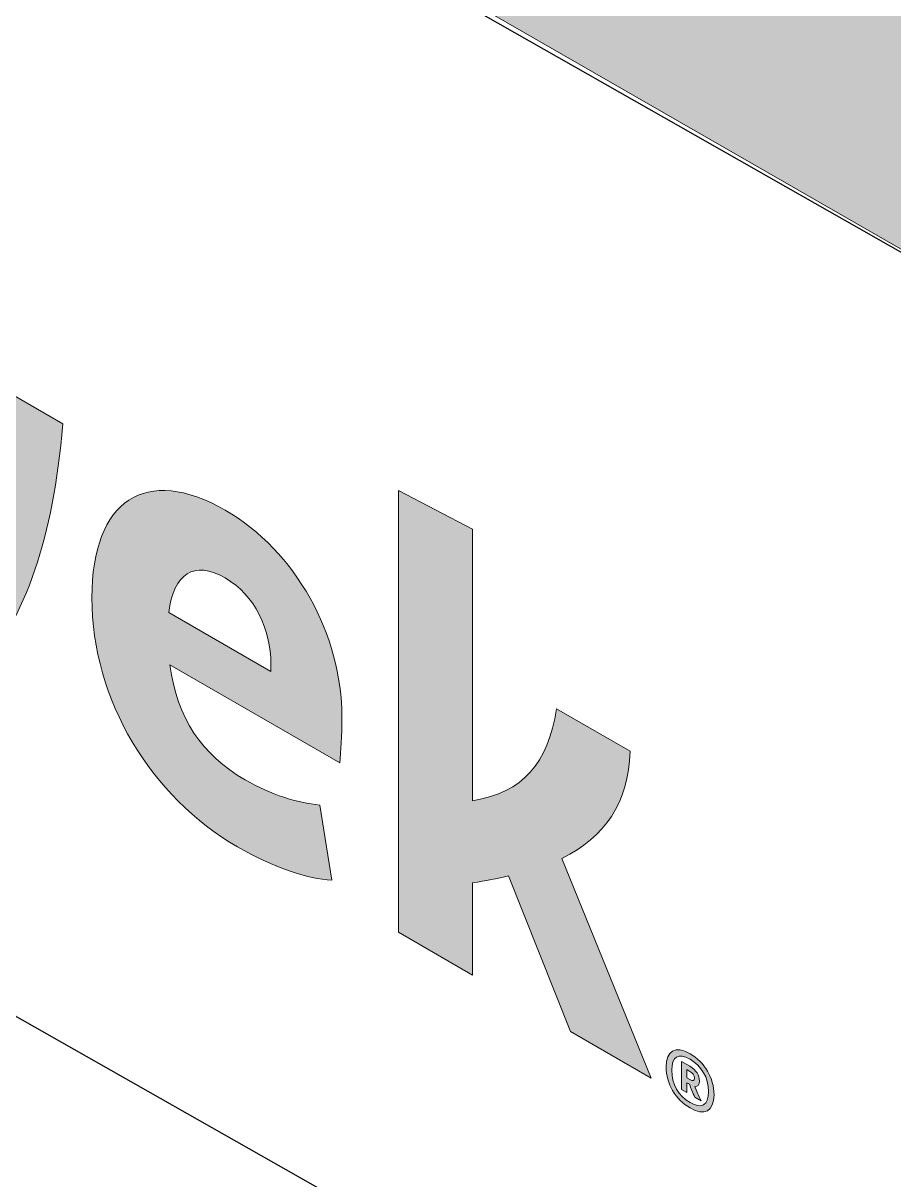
# Model space of a CAD drawing. Extents: x -1140 to 5605, y -816 to 1734.
# Drawn here: x -212.21 to -180.45, y -114.81 to -72.59 of the extents above; entities that cross this region are included whole.
import ezdxf

# ---------------------------------------------------------------- set-up
doc = ezdxf.new("R2010")
doc.units = 0
doc.header["$MEASUREMENT"] = 0
for name, color, linetype, lineweight in [('.ATI-HATCH', 7, 'Continuous', 0), ('G-ANNO-TTLB', 7, 'Continuous', 0), ('TYVEK', 7, 'Continuous', 0), ('X-REF - TRACED', 7, 'Continuous', 0)]:
    doc.layers.add(name, color=color, linetype=linetype, lineweight=lineweight)

# ---------------------------------------------------------------- blocks, each defined once
blk = doc.blocks.new('Block_364')
at = {"layer": 'X-REF - TRACED', "true_color": 0x848484, "transparency": 33554687}
h = blk.add_hatch(color=252, dxfattribs=at)
h.dxf.hatch_style = 2
edge = h.paths.add_edge_path()
edge.add_spline(control_points=[(-213.464, -85.658), (-213.64, -89.4), (-214.386, -91.578), (-215.543, -93.451), (-216.661, -90.265), (-217.386, -87.237), (-217.602, -83.268), (-217.602, -83.268), (-220.329, -81.694), (-220.329, -81.694), (-220.034, -86.383), (-219.152, -89.793), (-217.034, -95.086), (-217.034, -95.086), (-214.033, -96.819), (-214.033, -96.819), (-211.993, -93.927), (-211.149, -91.513), (-210.757, -87.22), (-210.757, -87.22), (-213.464, -85.658), (-213.464, -85.658)], knot_values=[0, 0, 0, 0, 1, 1, 1, 2, 2, 2, 3, 3, 3, 4, 4, 4, 5, 5, 5, 6, 6, 6, 7, 7, 7, 7], degree=3, periodic=0)
h = blk.add_hatch(color=252, dxfattribs=at)
h.dxf.hatch_style = 2
edge = h.paths.add_edge_path()
edge.add_spline(control_points=[(-206.894, -94.105), (-206.894, -94.105), (-203.167, -96.256), (-203.167, -96.256), (-203.167, -96.256), (-203.167, -95.987), (-203.167, -95.987), (-203.167, -94.727), (-203.756, -93.466), (-204.835, -92.843), (-205.972, -92.186), (-206.717, -92.678), (-206.894, -94.105)], knot_values=[0, 0, 0, 0, 1, 1, 1, 2, 2, 2, 3, 3, 3, 4, 4, 4, 4], degree=3, periodic=0)
edge = h.paths.add_edge_path()
edge.add_spline(control_points=[(-200.951, -103.877), (-201.814, -103.828), (-203.089, -103.407), (-204.383, -102.659), (-207.541, -100.836), (-209.699, -97.297), (-209.699, -93.565), (-209.699, -89.99), (-207.718, -88.705), (-204.835, -90.37), (-202.265, -91.853), (-200.578, -94.918), (-200.578, -97.931), (-200.578, -98.606), (-200.618, -99.168), (-200.657, -99.594), (-200.657, -99.594), (-206.855, -96.016), (-206.855, -96.016), (-206.6, -97.962), (-205.678, -99.304), (-204.109, -100.21), (-203.148, -100.765), (-202.226, -101.05), (-201.382, -101.132), (-201.382, -101.132), (-200.951, -103.877), (-200.951, -103.877)], knot_values=[0, 0, 0, 0, 1, 1, 1, 2, 2, 2, 3, 3, 3, 4, 4, 4, 5, 5, 5, 6, 6, 6, 7, 7, 7, 8, 8, 8, 9, 9, 9, 9], degree=3, periodic=0)
h = blk.add_hatch(color=252, dxfattribs=at)
h.dxf.hatch_style = 2
edge = h.paths.add_edge_path()
edge.add_spline(control_points=[(-192.556, -103.08), (-192.556, -103.08), (-189.3, -111.098), (-189.3, -111.098), (-189.3, -111.098), (-192.242, -109.399), (-192.242, -109.399), (-192.242, -109.399), (-194.498, -103.712), (-194.498, -103.712), (-194.91, -103.812), (-195.342, -103.9), (-195.812, -103.965), (-195.812, -103.965), (-195.812, -107.338), (-195.812, -107.338), (-195.812, -107.338), (-198.519, -105.775), (-198.519, -105.775), (-198.519, -105.775), (-198.519, -89.654), (-198.519, -89.654), (-198.519, -89.654), (-195.812, -91.06), (-195.812, -91.06), (-195.812, -91.06), (-195.812, -100.975), (-195.812, -100.975), (-193.969, -100.668), (-193.066, -99.615), (-192.752, -97.615), (-192.752, -97.615), (-190.066, -99.167), (-190.066, -99.167), (-190.124, -101.066), (-190.987, -102.299), (-192.556, -103.08)], knot_values=[0, 0, 0, 0, 1, 1, 1, 2, 2, 2, 3, 3, 3, 4, 4, 4, 5, 5, 5, 6, 6, 6, 7, 7, 7, 8, 8, 8, 9, 9, 9, 10, 10, 10, 11, 11, 11, 12, 12, 12, 12], degree=3, periodic=0)
at = {"layer": 'X-REF - TRACED'}
for points, knots in [([(-213.464, -85.658), (-213.64, -89.4), (-214.386, -91.578), (-215.543, -93.451), (-216.661, -90.265), (-217.386, -87.237), (-217.602, -83.268), (-217.602, -83.268), (-220.329, -81.694), (-220.329, -81.694), (-220.034, -86.383), (-219.152, -89.793), (-217.034, -95.086), (-217.034, -95.086), (-214.033, -96.819), (-214.033, -96.819), (-211.993, -93.927), (-211.149, -91.513), (-210.757, -87.22), (-210.757, -87.22), (-213.464, -85.658), (-213.464, -85.658)], [0, 0, 0, 0, 1, 1, 1, 2, 2, 2, 3, 3, 3, 4, 4, 4, 5, 5, 5, 6, 6, 6, 7, 7, 7, 7]), ([(-200.951, -103.877), (-201.814, -103.828), (-203.089, -103.407), (-204.383, -102.659), (-207.541, -100.836), (-209.699, -97.297), (-209.699, -93.565), (-209.699, -89.99), (-207.718, -88.705), (-204.835, -90.37), (-202.265, -91.853), (-200.578, -94.918), (-200.578, -97.931), (-200.578, -98.606), (-200.618, -99.168), (-200.657, -99.594), (-200.657, -99.594), (-206.855, -96.016), (-206.855, -96.016), (-206.6, -97.962), (-205.678, -99.304), (-204.109, -100.21), (-203.148, -100.765), (-202.226, -101.05), (-201.382, -101.132), (-201.382, -101.132), (-200.951, -103.877), (-200.951, -103.877)], [0, 0, 0, 0, 1, 1, 1, 2, 2, 2, 3, 3, 3, 4, 4, 4, 5, 5, 5, 6, 6, 6, 7, 7, 7, 8, 8, 8, 9, 9, 9, 9]), ([(-192.556, -103.08), (-192.556, -103.08), (-189.3, -111.098), (-189.3, -111.098), (-189.3, -111.098), (-192.242, -109.399), (-192.242, -109.399), (-192.242, -109.399), (-194.498, -103.712), (-194.498, -103.712), (-194.91, -103.812), (-195.342, -103.9), (-195.812, -103.965), (-195.812, -103.965), (-195.812, -107.338), (-195.812, -107.338), (-195.812, -107.338), (-198.519, -105.775), (-198.519, -105.775), (-198.519, -105.775), (-198.519, -89.654), (-198.519, -89.654), (-198.519, -89.654), (-195.812, -91.06), (-195.812, -91.06), (-195.812, -91.06), (-195.812, -100.975), (-195.812, -100.975), (-193.969, -100.668), (-193.066, -99.615), (-192.752, -97.615), (-192.752, -97.615), (-190.066, -99.167), (-190.066, -99.167), (-190.124, -101.066), (-190.987, -102.299), (-192.556, -103.08)], [0, 0, 0, 0, 1, 1, 1, 2, 2, 2, 3, 3, 3, 4, 4, 4, 5, 5, 5, 6, 6, 6, 7, 7, 7, 8, 8, 8, 9, 9, 9, 10, 10, 10, 11, 11, 11, 12, 12, 12, 12]), ([(-206.894, -94.105), (-206.894, -94.105), (-203.167, -96.256), (-203.167, -96.256), (-203.167, -96.256), (-203.167, -95.987), (-203.167, -95.987), (-203.167, -94.727), (-203.756, -93.466), (-204.835, -92.843), (-205.972, -92.186), (-206.717, -92.678), (-206.894, -94.105)], [0, 0, 0, 0, 1, 1, 1, 2, 2, 2, 3, 3, 3, 4, 4, 4, 4])]:
    blk.add_open_spline(points, degree=3, knots=knots, dxfattribs=at)
blk = doc.blocks.new('Block_363')
at = {"layer": 'X-REF - TRACED'}
blk.add_blockref('Block_364', (0, 0), dxfattribs=at)
blk = doc.blocks.new('Block_365')
at = {"layer": 'X-REF - TRACED', "true_color": 0x848484, "transparency": 33554687}
h = blk.add_hatch(color=252, dxfattribs=at)
h.dxf.hatch_style = 2
edge = h.paths.add_edge_path()
edge.add_spline(control_points=[(-188.002, -110.787), (-188.002, -110.787), (-188.002, -111.082), (-188.002, -111.082), (-188.002, -111.082), (-187.89, -111.147), (-187.89, -111.147), (-187.781, -111.21), (-187.723, -111.21), (-187.723, -111.098), (-187.723, -110.986), (-187.781, -110.915), (-187.89, -110.852), (-187.89, -110.852), (-188.002, -110.787), (-188.002, -110.787)], knot_values=[0, 0, 0, 0, 1, 1, 1, 2, 2, 2, 3, 3, 3, 4, 4, 4, 5, 5, 5, 5], degree=3, periodic=0)
edge = h.paths.add_edge_path()
edge.add_spline(control_points=[(-188.194, -110.489), (-188.194, -110.489), (-187.89, -110.665), (-187.89, -110.665), (-187.654, -110.801), (-187.538, -110.997), (-187.538, -111.204), (-187.538, -111.346), (-187.596, -111.416), (-187.708, -111.401), (-187.65, -111.563), (-187.574, -111.732), (-187.476, -111.921), (-187.476, -111.921), (-187.705, -111.789), (-187.705, -111.789), (-187.788, -111.621), (-187.85, -111.473), (-187.901, -111.323), (-187.901, -111.323), (-188.002, -111.265), (-188.002, -111.265), (-188.002, -111.265), (-188.002, -111.618), (-188.002, -111.618), (-188.002, -111.618), (-188.194, -111.507), (-188.194, -111.507), (-188.194, -111.507), (-188.194, -110.489), (-188.194, -110.489)], knot_values=[0, 0, 0, 0, 1, 1, 1, 2, 2, 2, 3, 3, 3, 4, 4, 4, 5, 5, 5, 6, 6, 6, 7, 7, 7, 8, 8, 8, 9, 9, 9, 10, 10, 10, 10], degree=3, periodic=0)
edge = h.paths.add_edge_path()
edge.add_spline(control_points=[(-187.879, -110.409), (-188.306, -110.162), (-188.549, -110.305), (-188.549, -110.812), (-188.549, -111.323), (-188.306, -111.741), (-187.879, -111.988), (-187.455, -112.233), (-187.208, -112.097), (-187.208, -111.586), (-187.208, -111.079), (-187.455, -110.654), (-187.879, -110.409)], knot_values=[0, 0, 0, 0, 1, 1, 1, 2, 2, 2, 3, 3, 3, 4, 4, 4, 4], degree=3, periodic=0)
edge = h.paths.add_edge_path()
edge.add_spline(control_points=[(-187.879, -110.206), (-187.353, -110.509), (-187.005, -111.097), (-187.005, -111.703), (-187.005, -112.31), (-187.357, -112.489), (-187.879, -112.187), (-188.411, -111.88), (-188.752, -111.301), (-188.752, -110.695), (-188.752, -110.088), (-188.408, -109.9), (-187.879, -110.206)], knot_values=[0, 0, 0, 0, 1, 1, 1, 2, 2, 2, 3, 3, 3, 4, 4, 4, 4], degree=3, periodic=0)
at = {"layer": 'X-REF - TRACED'}
for points, knots in [([(-187.879, -110.206), (-187.353, -110.509), (-187.005, -111.097), (-187.005, -111.703), (-187.005, -112.31), (-187.357, -112.489), (-187.879, -112.187), (-188.411, -111.88), (-188.752, -111.301), (-188.752, -110.695), (-188.752, -110.088), (-188.408, -109.9), (-187.879, -110.206)], [0, 0, 0, 0, 1, 1, 1, 2, 2, 2, 3, 3, 3, 4, 4, 4, 4]), ([(-187.879, -110.409), (-188.306, -110.162), (-188.549, -110.305), (-188.549, -110.812), (-188.549, -111.323), (-188.306, -111.741), (-187.879, -111.988), (-187.455, -112.233), (-187.208, -112.097), (-187.208, -111.586), (-187.208, -111.079), (-187.455, -110.654), (-187.879, -110.409)], [0, 0, 0, 0, 1, 1, 1, 2, 2, 2, 3, 3, 3, 4, 4, 4, 4]), ([(-188.194, -110.489), (-188.194, -110.489), (-187.89, -110.665), (-187.89, -110.665), (-187.654, -110.801), (-187.538, -110.997), (-187.538, -111.204), (-187.538, -111.346), (-187.596, -111.416), (-187.708, -111.401), (-187.65, -111.563), (-187.574, -111.732), (-187.476, -111.921), (-187.476, -111.921), (-187.705, -111.789), (-187.705, -111.789), (-187.788, -111.621), (-187.85, -111.473), (-187.901, -111.323), (-187.901, -111.323), (-188.002, -111.265), (-188.002, -111.265), (-188.002, -111.265), (-188.002, -111.618), (-188.002, -111.618), (-188.002, -111.618), (-188.194, -111.507), (-188.194, -111.507), (-188.194, -111.507), (-188.194, -110.489), (-188.194, -110.489)], [0, 0, 0, 0, 1, 1, 1, 2, 2, 2, 3, 3, 3, 4, 4, 4, 5, 5, 5, 6, 6, 6, 7, 7, 7, 8, 8, 8, 9, 9, 9, 10, 10, 10, 10]), ([(-188.002, -110.787), (-188.002, -110.787), (-188.002, -111.082), (-188.002, -111.082), (-188.002, -111.082), (-187.89, -111.147), (-187.89, -111.147), (-187.781, -111.21), (-187.723, -111.21), (-187.723, -111.098), (-187.723, -110.986), (-187.781, -110.915), (-187.89, -110.852), (-187.89, -110.852), (-188.002, -110.787), (-188.002, -110.787)], [0, 0, 0, 0, 1, 1, 1, 2, 2, 2, 3, 3, 3, 4, 4, 4, 5, 5, 5, 5])]:
    blk.add_open_spline(points, degree=3, knots=knots, dxfattribs=at)
blk = doc.blocks.new('Block_362')
at = {"layer": 'X-REF - TRACED'}
for name in ['Block_363', 'Block_365']:
    blk.add_blockref(name, (0, 0), dxfattribs=at)
blk = doc.blocks.new('Block_361')
at = {"layer": 'X-REF - TRACED'}
blk.add_blockref('Block_362', (0, 0), dxfattribs=at)
blk = doc.blocks.new('Block_359')
at = {"layer": 'X-REF - TRACED'}
blk.add_blockref('Block_361', (0, 0), dxfattribs=at)

msp = doc.modelspace()

# ---------------------------------------------------------------- hatches: boundary and pattern name
at = {"layer": '.ATI-HATCH', "true_color": 0x808080, "transparency": 33554559}
msp.add_hatch(color=8, dxfattribs=at).paths.add_polyline_path([(-272.779, 0.137), (-272.358, -27.835), (-158.385, -93.373), (-127.158, -75.526), (-127.158, -47.201), (-152.134, -61.505), (-241.943, -10.564), (-241.943, 17.76)])
at = {"layer": 'G-ANNO-TTLB', "true_color": 0xff00ff, "transparency": 33554687}
h = msp.add_hatch(color=6, dxfattribs=at)
edge = h.paths.add_edge_path()
edge.add_spline(control_points=[(1815.435, -731.698), (1815.435, -731.698), (-1114.083, -731.698), (-1114.083, -731.698), (-1114.083, -731.698), (-1114.083, 1725.302), (-1114.083, 1725.302), (-1114.083, 1725.302), (1815.435, 1725.302), (1815.435, 1725.302), (1815.435, 1725.302), (1815.435, -731.698), (1815.435, -731.698)], knot_values=[0, 0, 0, 0, 1, 1, 1, 2, 2, 2, 3, 3, 3, 4, 4, 4, 4], degree=3, periodic=0)
edge = h.paths.add_edge_path()
edge.add_spline(control_points=[(-1105.083, 1716.302), (-1105.083, 1716.302), (-1105.083, -722.698), (-1105.083, -722.698), (-1105.083, -722.698), (1806.435, -722.698), (1806.435, -722.698), (1806.435, -722.698), (1806.435, 1716.302), (1806.435, 1716.302), (1806.435, 1716.302), (-1105.083, 1716.302), (-1105.083, 1716.302)], knot_values=[0, 0, 0, 0, 1, 1, 1, 2, 2, 2, 3, 3, 3, 4, 4, 4, 4], degree=3, periodic=0)
edge.add_line((-1105.083, 1716.302), (-1105.083, 1716.302))

# ---------------------------------------------------------------- linework, layer by layer
at = {"layer": '.ATI-HATCH'}
msp.add_lwpolyline([(-272.779, 0.137), (-272.358, -27.835), (-158.385, -93.373), (-127.158, -75.526), (-127.158, -47.201), (-152.134, -61.505), (-241.943, -10.564), (-241.943, 17.76)], close=True, dxfattribs=at)
at = {"layer": 'G-ANNO-TTLB'}
for points in [[(1815.435, -731.698), (1815.435, -731.698), (-1114.083, -731.698), (-1114.083, -731.698), (-1114.083, -731.698), (-1114.083, 1725.302), (-1114.083, 1725.302), (-1114.083, 1725.302), (1815.435, 1725.302), (1815.435, 1725.302), (1815.435, 1725.302), (1815.435, -731.698), (1815.435, -731.698)], [(-1105.083, 1716.302), (-1105.083, 1716.302), (-1105.083, -722.698), (-1105.083, -722.698), (-1105.083, -722.698), (1806.435, -722.698), (1806.435, -722.698), (1806.435, -722.698), (1806.435, 1716.302), (1806.435, 1716.302), (1806.435, 1716.302), (-1105.083, 1716.302), (-1105.083, 1716.302)]]:
    msp.add_open_spline(points, degree=3, knots=[0, 0, 0, 0, 1, 1, 1, 2, 2, 2, 3, 3, 3, 4, 4, 4, 4], dxfattribs=at)
at = {"layer": 'TYVEK', "color": 4, "lineweight": 25, "true_color": 0x00ffff}
for p, q in [((-272.779, -28.188), (-158.385, -93.373)), ((-304.622, -56.643), (-109.031, -167.449))]:
    msp.add_line(p, q, dxfattribs=at)

# ---------------------------------------------------------------- block references
at = {"layer": 'X-REF - TRACED'}
msp.add_blockref('Block_359', (0, 0), dxfattribs=at)

doc.saveas('drawing.dxf')
